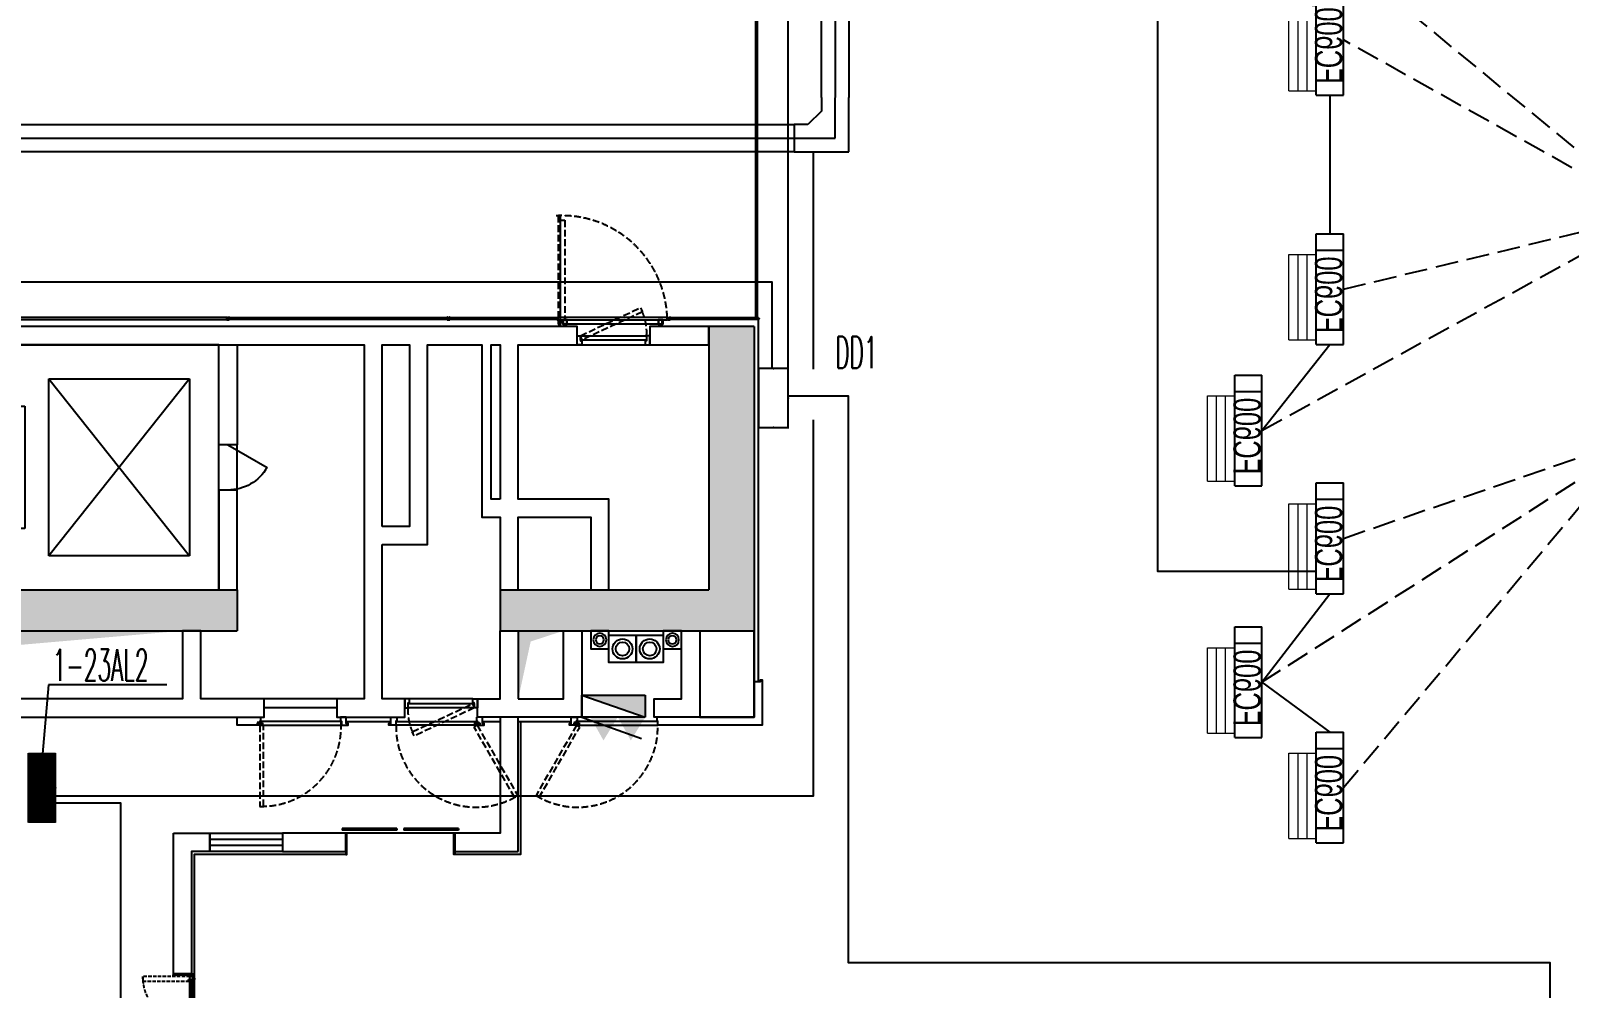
# Model space of a CAD drawing. Extents: x -284868 to 304789, y -137694 to 137894.
# Drawn here: x -60430 to -43472, y -22580 to -12034 of the extents above; entities that cross this region are included whole.
import ezdxf
from ezdxf.enums import TextEntityAlignment as Align

# ---------------------------------------------------------------- set-up
doc = ezdxf.new("R2010")
doc.units = 0
doc.set_wipeout_variables(frame=1)
for name, pattern in [('DASH', [0.35, 0.25, -0.1]), ('DASHED', [0.75, 0.5, -0.25]), ('DOTE', [2.42, 2, -0.2, 0.02, -0.2])]:
    doc.linetypes.add(name, pattern=pattern)
doc.layers.get('0').update_dxf_attribs({"linetype": 'CONTINUOUS'})
for name, color, linetype in [('0-墙', 4, 'CONTINUOUS'), ('0-建筑柱体', 251, 'CONTINUOUS'), ('0-消防栓(给排水)', 9, 'CONTINUOUS'), ('0-电梯', 3, 'CONTINUOUS'), ('0-窗', 11, 'CONTINUOUS'), ('CABLETRAY', 4, 'CONTINUOUS'), ('CABLETRAY_DOTE', 5, 'DASH'), ('E-FIRE-CIRC', 120, 'CONTINUOUS'), ('EM-强电', 220, 'CONTINUOUS'), ('EQUIP-消防', 3, 'CONTINUOUS'), ('EQUIP-箱柜', 3, 'CONTINUOUS'), ('M-EQ-AC', 1, 'CONTINUOUS'), ('P-完成面', 42, 'CONTINUOUS'), ('P-门扇', 6, 'CONTINUOUS'), ('TEXT_照明_回路标注', 41, 'CONTINUOUS'), ('WIRE-广播线', 220, 'DOTE'), ('WIRE-照明', 130, 'CONTINUOUS')]:
    doc.layers.add(name, color=color, linetype=linetype)
doc.layers.add('M-D-AC-DF', color=2, linetype='CONTINUOUS', lineweight=20)
doc.styles.add('_TEL_DIM', font='SIMPLEX', dxfattribs={"width": 0.8, "height": 3.5, "bigfont": 'HZTXT'})
doc.styles.add('HZ_e', font='simplex.shx', dxfattribs={"width": 0.8, "bigfont": 'hztxt.shx'})
doc.styles.add('L1', font='haiwenrs.shx', dxfattribs={"width": 0.7, "bigfont": 'haiwenhz.shx'})
doc.styles.get("Standard").update_dxf_attribs({"font": 'GBENOR', "bigfont": 'GBCBIG'})

# ---------------------------------------------------------------- blocks, each defined once
blk = doc.blocks.new('213r5467')
for p, q in [((-90909, -260063), (-90909, -260326)), ((-89559, -260063), (-90909, -260063)), ((-89559, -260326), (-89559, -260063)), ((-90909, -260326), (-89559, -260326)), ((-91209, -260588), (-91209, -262138)), ((-89259, -260588), (-91209, -260588)), ((-91209, -260588), (-89259, -262138)), ((-91209, -262138), (-89259, -260588)), ((-89259, -262138), (-89259, -260588)), ((-91209, -262138), (-89259, -262138))]:
    blk.add_line(p, q)
blk.add_lwpolyline([(-88884, -262463), (-91584, -262463), (-91584, -259863), (-88884, -259863), (-88884, -262463)])
blk = doc.blocks.new('sgASGHHHH')
for points in [[(-94646, -917724), (-94646, -920624), (-94146, -921074), (-94146, -917724)], [(-102879, -920774), (-102996, -921074), (-99846, -921074), (-99846, -920624), (-102646, -920624)], [(-96946, -921074), (-94146, -921074), (-94646, -920624), (-96946, -920624)]]:
    blk.add_hatch(color=256).paths.add_polyline_path(points)
at = {"color": 4}
for p, q in [((-94646, -917724), (-94646, -920624)), ((-94146, -917724), (-94646, -917724)), ((-94146, -917724), (-94146, -921074)), ((-102646, -920624), (-99846, -920624)), ((-99846, -920624), (-99846, -921074)), ((-96946, -920624), (-94646, -920624)), ((-96946, -920624), (-96946, -921074)), ((-102996, -921074), (-99846, -921074)), ((-96946, -921074), (-94146, -921074))]:
    blk.add_line(p, q, dxfattribs=at)
blk = doc.blocks.new('A$C5B4E3DF6')
for p, q in [((0, 240), (-659, 477)), ((-700, 0), (-700, 240)), ((0, 0), (-700, 240)), ((-700, 240), (0, 240)), ((0, 240), (0, 0)), ((0, 0), (-700, 0))]:
    blk.add_line(p, q)
for points in [[(-700, 240), (-541, 498), (-398, 240)], [(-398, 240), (-239, 498), (-96, 240)], [(-700, 0), (-700, 240), (0, 0)]]:
    blk.add_solid(points)
blk = doc.blocks.new('A$C2E9C7AB1')
blk.add_lwpolyline([(-200, 0), (0, 0), (0, -200), (-200, -200)], close=True)
for radius in [72.3, 45.5]:
    blk.add_circle((-100, -100), radius)
blk = doc.blocks.new('A$C1A2309B7')
blk.add_lwpolyline([(-300, 0), (0, 0), (0, -300), (-300, -300)], close=True)
for radius in [110, 75]:
    blk.add_circle((-150, -150), radius)
blk = doc.blocks.new('A$C3F6147FC')
at = {"xscale": -1, "rotation": 270}
for p in [(13299, -3250), (14099, -3250)]:
    blk.add_blockref('A$C2E9C7AB1', p, dxfattribs=at)
for p in [(13599, -3300), (13899, -3300)]:
    blk.add_blockref('A$C1A2309B7', p)
at = {"rotation": 180}
blk.add_blockref('A$C5B4E3DF6', (13000, -3960), dxfattribs=at)
blk = doc.blocks.new('$DorLib2D$00000228')
at = {"color": 0}
blk.add_line((0.5, 0), (0, 0.866), dxfattribs=at)
blk.add_arc((0.5, 0), 1, 120, 180, dxfattribs=at)
blk = doc.blocks.new('A$C6C5C068E')
h = blk.add_hatch()
h.set_pattern_fill('ANSI32', color=256, scale=0.2, style=0)
h.set_pattern_definition([(45, (506565838.6591, 131390591.2148), (-1.3470384181604, 1.3470384181604), []), (45, (506565839.5572, 131390591.2148), (-1.3470384181604, 1.3470384181604), [])])
h.paths.add_polyline_path([(11, 11), (-4, 11), (-4, 14), (0, 14), (0, 15), (-5, 15), (-5, 10), (10, 10), (10, -5), (15, -5), (15, 0), (14, 0), (14, -4), (11, -4)])
blk.add_lwpolyline([(11, 11), (-4, 11), (-4, 14), (0, 14), (0, 15), (-5, 15), (-5, 10), (10, 10), (10, -5), (15, -5), (15, 0), (14, 0), (14, -4), (11, -4)], close=True)
blk = doc.blocks.new('A$C4A657766')
h = blk.add_hatch()
h.set_pattern_fill('ANSI32', color=256, scale=0.2, style=0)
h.set_pattern_definition([(45, (-14.9999, -5), (-1.34704, 1.34704), []), (45, (-14.1019, -5), (-1.34704, 1.34704), [])])
h.paths.add_polyline_path([(-11, 26), (-11, -4), (-13, -4), (-13, 0), (-15, 0), (-15, -5), (-10, -5), (-10, 25), (10, 25), (10, -5), (15, -5), (15, 0), (13, 0), (13, -4), (11, -4), (11, 26)])
blk.add_lwpolyline([(-11, 26), (-11, -4), (-13, -4), (-13, 0), (-15, 0), (-15, -5), (-10, -5), (-10, 25), (10, 25), (10, -5), (15, -5), (15, 0), (13, 0), (13, -4), (11, -4), (11, 26), (-11, 26)])
blk = doc.blocks.new('A$C67A6433D')
at = {"linetype": 'DASH', "ltscale": 0.03}
blk.add_wipeout([(31, 0), (-28, 0), (-28, 26), (31, 26)], dxfattribs=at)
for p, q in [((-26, 20), (-23, 19)), ((-25, 13), (-19, 4)), ((-21, 19), (-9, 16)), ((-20, 2), (-20, 0)), ((-19, 13), (-12, 3)), ((-18, 11), (-7, 9)), ((-16, 8), (-6, 8)), ((-16, 3), (0, 3)), ((-13, 24), (-13, 26)), ((-12, 23), (-12, 25)), ((-12, 25), (0, 25)), ((-9, 16), (-9, 21)), ((-9, 12), (-9, 21)), ((-1, 4), (-8, 10)), ((-2, 19), (-4, 14)), ((0, 9), (-3, 12)), ((30, 26), (3, 26)), ((15, 25), (3, 25)), ((3, 9), (6, 12)), ((19, 3), (3, 3)), ((4, 4), (11, 10)), ((5, 19), (7, 14)), ((19, 8), (9, 8)), ((12, 12), (12, 21)), ((23, 19), (12, 16)), ((21, 11), (12, 10)), ((22, 13), (14, 3)), ((15, 23), (15, 25)), ((16, 24), (16, 26)), ((28, 13), (21, 4)), ((23, 2), (23, 0)), ((28, 20), (25, 19))]:
    blk.add_line(p, q, dxfattribs=at)
for points in [[(0, 10), (0, 26), (-28, 26), (-28, 0), (0, 0), (0, 3)], [(3, 10), (3, 26), (31, 26), (31, 0), (3, 0), (3, 3)]]:
    blk.add_lwpolyline(points, dxfattribs=at)
for points in [[(-13, 24), (-13, 24), (-26, 24, 0.414214), (-27, 23), (-27, 2, 0.414214), (-26, 2), (-20, 2)], [(-12, 23), (-25, 23, 0.414214), (-26, 23), (-26, 17)], [(-26, 14), (-26, 5, 0.414214), (-25, 4), (-19, 4)], [(15, 23), (28, 23, -0.414214), (28, 23), (28, 17)], [(16, 24), (16, 24), (28, 24, -0.414214), (29, 23), (29, 2, -0.414214), (28, 2), (23, 2)], [(28, 14), (28, 5, -0.414214), (28, 4), (21, 4)]]:
    blk.add_lwpolyline(points, format="xyb", dxfattribs=at)
for centre in [(-22, 15), (-5, 21), (2, 6), (8, 21), (25, 15)]:
    blk.add_circle(centre, 1.99, dxfattribs=at)
for centre, radius, start, end in [((-22, 15), 3.58, 338.8563, 221.961), ((-18, 14), 1.59, 158.8563, 216.0245), ((-16, 6), 3.58, 211.8213, 270), ((-5, 21), 3.58, 334.8452, 179.1262), ((-7, 12), 1.99, 178.2525, 238.2672), ((-2, 13), 1.99, 160.8929, 232.1139), ((2, 6), 3.58, 213.0316, 326.9684), ((2, 6), 3.58, 72.8656, 107.1344), ((8, 21), 3.58, 0.8738, 205.1548), ((5, 13), 1.99, 307.8861, 19.1071), ((10, 12), 1.99, 301.7328, 1.7475), ((12, 11), 1.59, 222.3386, 280.5758), ((19, 6), 3.58, 270, 328.1787), ((25, 15), 3.58, 318.039, 201.1437), ((20, 14), 1.59, 323.9755, 21.1437)]:
    blk.add_arc(centre, radius, start, end, dxfattribs=at)
blk = doc.blocks.new('A$C250F1CE2')
at = {"color": 251, "linetype": 'DASH', "ltscale": 300}
blk.add_lwpolyline([(35, 100), (697, 409), (718, 363), (56, 55)], close=True, dxfattribs=at)
for points in [[(0, 100), (35, 100), (35, 45), (50, 45), (50, 0), (0, 0), (0, 100)], [(800, 100), (765, 100), (765, 45), (750, 45), (750, 0), (800, 0), (800, 100)]]:
    blk.add_lwpolyline(points)
blk.add_lwpolyline([(35, 100), (765, 100), (765, 50), (35, 50)], close=True)
blk.add_arc((223, 139), 543, 355.8662, 27.0076, dxfattribs=at)
blk = doc.blocks.new('$DORLIB2D$00000127')
at = {"color": 0}
for points in [[(-0.533, 0.795), (-0.533, 0.69)], [(-0.033, 0.795), (-0.533, 0.795)], [(-0.033, 0.795), (-0.033, 0.69)], [(0.533, 0.795), (0.033, 0.795)], [(0.033, 0.795), (0.033, 0.69)], [(0.533, 0.795), (0.533, 0.69)], [(-0.033, 0.69), (-0.533, 0.69)], [(0.533, 0.69), (0.033, 0.69)], [(0.5, 0.5), (-0.5, 0.5)]]:
    blk.add_lwpolyline(points, dxfattribs=at)
blk = doc.blocks.new('FZ03')
at = {"color": 8}
for p, q in [((-4, 1), (-4, 3)), ((-4, 3), (0, 3)), ((0, 0), (-4, 1)), ((-3, 7), (3, 7)), ((0, 7), (-3, 5)), ((-3, 3), (-3, 7)), ((0, 5), (-3, 4)), ((0, 7), (3, 5)), ((0, 7), (0, 3)), ((0, 5), (3, 4)), ((0, 3), (4, 3)), ((4, 1), (0, 0)), ((3, 3), (3, 7)), ((4, 3), (4, 1))]:
    blk.add_line(p, q, dxfattribs=at)
blk = doc.blocks.new('A$C79893AB6')
at = {"color": 8, "linetype": 'DASHED', "ltscale": 5}
for points in [[(10, 20), (0, 20), (0, 5), (10, 5)], [(10, 0), (12, 0), (12, 25), (10, 25)], [(13, 0), (15, 0), (15, 25), (13, 25)], [(15, 20), (25, 20), (25, 5), (15, 5)]]:
    blk.add_lwpolyline(points, close=True, dxfattribs=at)
for points in [[(5, 20), (5, 5)], [(12, 18), (13, 18)], [(12, 16), (13, 16)], [(12, 14), (13, 14)], [(12, 10), (13, 10)], [(12, 8), (13, 8)], [(12, 6), (13, 6)], [(20, 20), (20, 5)]]:
    blk.add_lwpolyline(points, dxfattribs=at)
blk = doc.blocks.new('A$C274dfc7b')
at = {"color": 8, "linetype": 'DASHED', "ltscale": 30}
for points in [[(-48, 418), (-7, 418), (-7, 437), (-67, 437)], [(-48, 418), (-48, 314), (-67, 314), (-67, 437)], [(-5, 454), (0, 454), (0, 401), (-5, 401)], [(55, 454), (50, 454), (50, 401), (55, 401)], [(98, 418), (57, 418), (57, 437), (117, 437)], [(98, 418), (98, 314), (117, 314), (117, 437)]]:
    blk.add_lwpolyline(points, dxfattribs=at)
for points in [[(-5, 401, -0.414214), (-7, 403), (-7, 452, -0.414214), (-5, 454)], [(55, 401, 0.414214), (57, 403), (57, 452, 0.414214), (55, 454)]]:
    blk.add_lwpolyline(points, format="xyb", dxfattribs=at)
at = {"layer": 'P-门扇', "color": 251}
for p, q in [((3, 523), (3, 35)), ((47, 523), (47, 35)), ((15, 508), (15, 35)), ((35, 508), (35, 35))]:
    blk.add_line(p, q, dxfattribs=at)
at = {"layer": 'P-门扇'}
for p, q in [((0, 508), (0, 35)), ((50, 508), (50, 35))]:
    blk.add_line(p, q, dxfattribs=at)
at = {"layer": 'P-门扇', "color": 251, "linetype": 'DASH', "ltscale": 150}
blk.add_lwpolyline([(0, 523, 0.405757), (-518, 5, -3.831979)], format="xyb", dxfattribs=at)
at = {"layer": 'P-门扇'}
for points in [[(0, 508), (0, 508), (0, 523), (50, 523), (50, 508)], [(47, 508), (3, 508)]]:
    blk.add_lwpolyline(points, dxfattribs=at)
at = {"layer": 'P-门扇', "color": 251}
for points in [[(15, 508), (35, 508), (35, 453), (15, 453)], [(15, 75), (35, 75), (35, 35), (15, 35)]]:
    blk.add_lwpolyline(points, close=True, dxfattribs=at)
for points in [[(15, 508), (35, 453)], [(15, 453), (35, 508)], [(15, 75), (35, 35)], [(15, 35), (35, 75)]]:
    blk.add_lwpolyline(points, dxfattribs=at)
at = {"layer": 'P-门扇', "color": 251, "linetype": 'DASH', "ltscale": 150}
blk.add_lwpolyline([(-15, 55), (-15, 37), (0, 37), (0, 5), (-518, 5), (-518, 55), (-15, 55)], dxfattribs=at)
at = {"layer": 'P-门扇'}
blk.add_lwpolyline([(50, 20), (50, 35), (0, 35), (0, 5), (32, 5), (32, 20)], close=True, dxfattribs=at)
at = {"xscale": -1, "rotation": 270}
blk.add_blockref('A$C79893AB6', (0, -10), dxfattribs=at)
at = {"xscale": 0.7194583547756841, "yscale": 0.7194583547756841, "zscale": 0.7194583547756841, "rotation": 270}
blk.add_blockref('FZ03', (33, 10), dxfattribs=at)
blk = doc.blocks.new('*X428')
at = {"color": 0}
for p, q in [((-250, 33), (-83, 200)), ((-250, 68), (-118, 200)), ((-250, 104), (-154, 200)), ((-250, 139), (-189, 200)), ((-250, 174), (-224, 200)), ((-247, 0), (-47, 200)), ((-212, 0), (-12, 200)), ((-177, 0), (23, 200)), ((-141, 0), (59, 200)), ((-106, 0), (94, 200)), ((-71, 0), (129, 200)), ((-35, 0), (165, 200)), ((0, 0), (200, 200)), ((35, 0), (235, 200)), ((71, 0), (250, 179)), ((106, 0), (250, 144)), ((141, 0), (250, 109)), ((177, 0), (250, 73)), ((212, 0), (250, 38)), ((247, 0), (250, 3))]:
    blk.add_line(p, q, dxfattribs=at)
blk = doc.blocks.new('$equip$00002943')
for p, q in [((-0.75, 0.6), (-0.75, 0)), ((0.75, 0.6), (-0.75, 0.6)), ((0.75, 0), (0.75, 0.6)), ((-0.75, 0), (0.75, 0))]:
    blk.add_line(p, q)
for points, const_width in [([(-0.75, 0.3), (0.75, 0.3)], 0.6), ([(-0.75, 0.6), (-0.75, 0), (0.75, 0), (0.75, 0.6), (-0.75, 0.6), (-0.75, 0)], 0.04)]:
    blk.add_lwpolyline(points, dxfattribs=dict(const_width=const_width))
for p in [(0, 0.6), (-0.75, 0.3), (0, 0), (0.75, 0.3)]:
    blk.add_point(p)
at = {"xscale": 0.0030000000006112, "yscale": 0.0030000000006112, "zscale": 0.0030000000006112}
blk.add_blockref('*X428', (0, 0), dxfattribs=at)
at = {"color": 7, "style": '_TEL_DIM', "flags": 1}
for tag in ['A', 'REMARK']:
    blk.add_attdef(tag, text='', height=0.00002, dxfattribs=at).set_placement((0, 0), align=Align.MIDDLE_CENTER)
blk = doc.blocks.new('A$C4DBE3E00')
at = {"layer": 'CABLETRAY'}
for p, q in [((9243, -1375), (9243, 1850)), ((9543, 1850), (9543, -1375)), ((9243, -1525), (9093, -1675)), ((9243, -1375), (9243, -1525)), ((9543, -1975), (9543, -1375)), ((-7123, -1675), (8943, -1675)), ((8943, -1675), (8943, -1975)), ((9093, -1675), (8943, -1675)), ((8943, -1675), (8943, -1975)), ((8943, -1975), (-7123, -1975)), ((8943, -1975), (9543, -1975))]:
    blk.add_line(p, q, dxfattribs=at)
at = {"layer": 'CABLETRAY_DOTE'}
for p, q in [((9393, 1850), (9393, -1375)), ((9393, -1825), (9393, -1375)), ((-7123, -1825), (8943, -1825)), ((8943, -1825), (9393, -1825))]:
    blk.add_line(p, q, dxfattribs=at)
blk = doc.blocks.new('fc600')
at = {"layer": 'M-D-AC-DF'}
for p, q in [((136706, -1239516), (136706, -1239216)), ((137646, -1239516), (137646, -1239216)), ((136706, -1239516), (137646, -1239516))]:
    blk.add_line(p, q, dxfattribs=at)
at = {"layer": 'M-D-AC-DF', "linetype": 'DASH'}
for p, q in [((136706, -1239316), (137646, -1239316)), ((136706, -1239416), (137646, -1239416))]:
    blk.add_line(p, q, dxfattribs=at)
at = {"layer": 'M-EQ-AC'}
for p, q in [((136656, -1239216), (136656, -1238916)), ((136656, -1238916), (137876, -1238916)), ((137696, -1239216), (137696, -1238916)), ((137876, -1239216), (137876, -1238916)), ((136656, -1239216), (137876, -1239216))]:
    blk.add_line(p, q, dxfattribs=at)
at = {"layer": 'M-EQ-AC', "color": 3, "style": 'L1', "width": 0.7}
blk.add_text('FC600', height=300, dxfattribs=at).set_placement((136783, -1239229))
blk = doc.blocks.new('A$C24667FCE')
at = {"layer": 'M-EQ-AC', "extrusion": (0, 0, -1), "zscale": -1, "rotation": 90}
for p in [(-1245411, -137708, 0), (-1245411, -140453, 0), (-1244513, -142009), (-1245411, -143198, 0), (-1244513, -144783), (-1245411, -145943, 0)]:
    blk.add_blockref('fc600', p, dxfattribs=at)
blk = doc.blocks.new('A$C41675BF7')
at = {"layer": 'EM-强电', "color": 6, "const_width": 40}
blk.add_lwpolyline([(25, -200), (25, -3500)], dxfattribs=at)
blk = doc.blocks.new('$equip$00002809')
for p, q in [((-0.65, 0.65), (-0.65, 0)), ((0.65, 0.65), (-0.65, 0.65)), ((0.65, 0), (0.65, 0.65)), ((-0.65, 0), (0.65, 0))]:
    blk.add_line(p, q)
at = {"const_width": 0.04}
blk.add_lwpolyline([(-0.65, 0.65), (0.65, 0.65), (0.65, 0), (-0.65, 0), (-0.65, 0.65), (0.65, 0.65)], dxfattribs=at)
for p in [(0, 0.65), (-0.65, 0.325), (0, 0), (0.65, 0.325)]:
    blk.add_point(p)
at = {"color": 7, "flags": 1}
for tag, height, p in [('B', 0.4, (0.905, 0.246)), ('A', 0.00002, (0, 0))]:
    blk.add_attdef(tag, text='', height=height, dxfattribs=at).set_placement(p, align=Align.MIDDLE_CENTER)

msp = doc.modelspace()

# ---------------------------------------------------------------- linework, layer by layer
at = {"layer": '0-墙'}
for points in [[(-56557, -17693), (-56057, -17693), (-56057, -15493), (-55457, -15493), (-55457, -17393), (-55257, -17393), (-55257, -18193), (-55057, -18193), (-55057, -17393), (-54257, -17393), (-54257, -18193), (-54057, -18193), (-54057, -17193), (-55057, -17193), (-55057, -15493), (-54407, -15493), (-54407, -15293), (-60957, -15293)], [(-60957, -15493), (-56757, -15493), (-56757, -19393), (-57057, -19393), (-57057, -19593), (-56307, -19593), (-56307, -19393), (-56557, -19393), (-56557, -17693)], [(-56557, -17493), (-56557, -15493), (-56257, -15493), (-56257, -17493), (-56557, -17493)], [(-67357, -19593), (-57857, -19593), (-57857, -19393), (-58557, -19393), (-58557, -18643), (-58757, -18643), (-58757, -19393), (-60957, -19393)]]:
    msp.add_lwpolyline(points, dxfattribs=at)
for points in [[(-53607, -15493), (-52957, -15493), (-52957, -15293), (-53607, -15293)], [(-58357, -16593), (-58357, -15493), (-58157, -15493), (-58157, -16593)], [(-55257, -17193), (-55357, -17193), (-55357, -15493), (-55257, -15493)], [(-58357, -17093), (-58357, -18193), (-58157, -18193), (-58157, -17093)], [(-55057, -19393), (-54557, -19393), (-54557, -18643), (-54357, -18643), (-54357, -19593), (-55507, -19593), (-55507, -19393), (-55257, -19393), (-55257, -18643), (-55057, -18643)], [(-53057, -18643), (-53057, -19593), (-53557, -19593), (-53557, -19393), (-53257, -19393), (-53257, -18643)]]:
    msp.add_lwpolyline(points, close=True, dxfattribs=at)
at = {"layer": '0-墙', "ltscale": 3}
msp.add_lwpolyline([(-58857, -20873), (-58457, -20873), (-58457, -21073), (-58657, -21073), (-58657, -22423), (-58857, -22423), (-58857, -20873)], dxfattribs=at)
msp.add_lwpolyline([(-57657, -21073), (-56957, -21073), (-56957, -20873), (-57657, -20873)], close=True, dxfattribs=at)
at = {"layer": '0-墙', "color": 251}
for points in [[(-60957, -19393), (-60957, -18643), (-60727, -18814), (-58757, -18643)], [(-55057, -19393), (-55057, -18643), (-54920, -18761), (-54557, -18643)]]:
    msp.add_solid(points, dxfattribs=at)
at = {"layer": '0-窗'}
for points in [[(-57657, -21073), (-58457, -21073), (-58457, -20873), (-57657, -20873)], [(-57657, -21008), (-58457, -21008), (-58457, -20938), (-57657, -20938)]]:
    msp.add_lwpolyline(points, close=True, dxfattribs=at)
at = {"layer": 'P-完成面', "color": 251}
for p, q in [((-54598, -15233), (-54555, -15233)), ((-54577, -15212), (-54577, -15254))]:
    msp.add_line(p, q, dxfattribs=at)
at = {"layer": 'P-完成面'}
for points in [[(-58268, -15193), (-60675, -15193)], [(-60675, -15193), (-60675, -15213), (-58268, -15213), (-58268, -15193)], [(-58245, -15193), (-55838, -15193)], [(-55838, -15193), (-55838, -15213), (-58245, -15213), (-58245, -15193)], [(-55815, -15193), (-54612, -15193), (-54628, -15213)], [(-54628, -15213), (-55815, -15213), (-55815, -15193)], [(-54609, -15193), (-54628, -15217), (-53415, -15217), (-53415, -15193), (-54609, -15193)], [(-53385, -15193), (-52418, -15193)], [(-52418, -15193), (-52418, -15213), (-53385, -15213), (-53385, -15193)], [(-52407, -19203), (-52407, -15204)], [(-53057, -19593), (-52457, -19593), (-52457, -18643)], [(-52457, -18643), (-52457, -19593), (-53057, -19593)], [(-52457, -19203), (-52387, -19203), (-52387, -19183), (-52367, -19183), (-52367, -19683), (-53517, -19683), (-53517, -19640), (-53527, -19640), (-53527, -19593)], [(-57897, -19593), (-57897, -19640), (-57907, -19640), (-57907, -19683), (-58157, -19683), (-58157, -19593)], [(-57017, -19593), (-57017, -19640), (-57007, -19640), (-57007, -19683), (-56932, -19683), (-56932, -19663), (-56952, -19663), (-56952, -19593), (-57017, -19593)], [(-56952, -19643), (-56462, -19643)], [(-56397, -19593), (-56397, -19640), (-56407, -19640), (-56407, -19683), (-56482, -19683), (-56482, -19663), (-56462, -19663), (-56462, -19593), (-56397, -19593)], [(-58642, -22448), (-58642, -22463), (-58627, -22463), (-58627, -21103), (-56957, -21103)], [(-58677, -22438), (-58862, -22438), (-58862, -22433), (-58857, -22433), (-58857, -22423)]]:
    msp.add_lwpolyline(points, dxfattribs=at)
at = {"layer": 'P-完成面', "color": 251}
for points in [[(-54567, -15217), (-53465, -15217), (-53465, -15267), (-54567, -15267)], [(-54567, -15267), (-54517, -15267), (-54517, -15217), (-54567, -15217)], [(-54562, -15262), (-54522, -15262), (-54522, -15222), (-54562, -15222)], [(-53515, -15267), (-53465, -15267), (-53465, -15217), (-53515, -15217)], [(-53510, -15262), (-53470, -15262), (-53470, -15222), (-53510, -15222)]]:
    msp.add_lwpolyline(points, close=True, dxfattribs=at)
at = {"layer": 'P-完成面'}
for points in [[(-57904, -19643), (-57904, -19683), (-57010, -19683), (-57010, -19643)], [(-55510, -19643), (-55510, -19683), (-56404, -19683), (-56404, -19643)], [(-54414, -19643), (-54414, -19683), (-53520, -19683), (-53520, -19643)], [(-56947, -20873), (-56957, -20873), (-56957, -21108), (-56947, -21108)], [(-55767, -20873), (-55757, -20873), (-55757, -21108), (-55767, -21108)], [(-58677, -22448), (-58677, -22423), (-58639, -22423), (-58639, -22448)]]:
    msp.add_lwpolyline(points, close=True, dxfattribs=at)
at = {"layer": 'P-完成面', "color": 251}
msp.add_circle((-54577, -15233), 10, dxfattribs=at)
at = {"layer": 'P-门扇'}
for p, q in [((-54407, -15493), (-53607, -15493)), ((-58357, -17093), (-58357, -16593)), ((-58157, -17093), (-58157, -16593))]:
    msp.add_line(p, q, dxfattribs=at)
at = {"layer": 'P-门扇', "color": 251, "linetype": 'DASH', "ltscale": 300}
msp.add_lwpolyline([(-54617, -15265), (-54593, -15284), (-54593, -14071), (-54617, -14071), (-54617, -15265)], dxfattribs=at)
msp.add_lwpolyline([(-54593, -15223), (-54593, -14121), (-54543, -14121), (-54543, -15223)], close=True, dxfattribs=at)
at = {"layer": 'P-门扇'}
for points in [[(-57057, -19393), (-57857, -19393)], [(-57057, -19493), (-57857, -19493)], [(-55557, -19393), (-56257, -19393)]]:
    msp.add_lwpolyline(points, dxfattribs=at)
at = {"layer": 'P-门扇', "color": 251, "linetype": 'DASH', "ltscale": 300}
msp.add_arc((-54577, -15233), 1163, 1.9715, 93.1291, dxfattribs=at)
at = {"layer": 'TEXT_照明_回路标注'}
for p, q in [((-60234, -19239), (-60301, -19998)), ((-58930, -19239), (-60234, -19239))]:
    msp.add_line(p, q, dxfattribs=at)
at = {"layer": 'WIRE-照明'}
for points in [[(-67569, 3169), (-67569, -14800), (-52262, -14800), (-52262, -15755)], [(-48009, -1140), (-48009, -17988), (-46261, -17988)], [(-52082, -15755), (-52082, -9647), (-52974, -9647)], [(-51802, -15763), (-51802, -13368)], [(-46859, -16436), (-46111, -15490)], [(-43681, -26769), (-43681, -22300), (-51415, -22300), (-51415, -16059), (-52082, -16059)], [(-46859, -19210), (-46111, -18235)], [(-46859, -19210), (-46111, -19760)], [(-58562, -24085), (-58562, -23425), (-59439, -23425), (-59439, -20541), (-60157, -20541)]]:
    msp.add_lwpolyline(points, dxfattribs=at)
at = {"layer": 'WIRE-照明', "color": 6, "linetype": 'DASH', "ltscale": 1000}
for points in [[(-46859, -10495), (-42527, -14055)], [(-42527, -14055), (-45961, -12135)], [(-46859, -16436), (-42527, -14055)]]:
    msp.add_lwpolyline(points, dxfattribs=at)
at = {"layer": 'WIRE-照明', "elevation": 0}
msp.add_lwpolyline([(-46111, -12745), (-46111, -14270)], dxfattribs=at)
at = {"layer": 'WIRE-照明', "color": 6, "linetype": 'DASH', "ltscale": 1000, "elevation": 0}
for points in [[(-45961, -14880), (-42527, -14055)], [(-45961, -17625), (-42527, -16445), (-46859, -19210)], [(-45961, -20370), (-42598, -16374)]]:
    msp.add_lwpolyline(points, dxfattribs=at)

# ---------------------------------------------------------------- block references
at = {"layer": '0-建筑柱体'}
msp.add_blockref('sgASGHHHH', (41689, 902431), dxfattribs=at)
at = {"layer": '0-消防栓(给排水)', "color": 0}
msp.add_blockref('A$C3F6147FC', (-67357, -15393), dxfattribs=at)
at = {"layer": '0-电梯', "xscale": -1, "rotation": 90}
msp.add_blockref('213r5467', (-320820, -107077), dxfattribs=at)
at = {"layer": 'EQUIP-消防', "xscale": 500, "yscale": 500, "zscale": 500, "rotation": 269.9999999999576}
msp.add_blockref('$equip$00002809', (-52407, -16080), dxfattribs=at)
at = {"layer": 'EQUIP-箱柜', "xscale": 500, "yscale": 500, "zscale": 500, "rotation": 270}
msp.add_blockref('$equip$00002943', (-60457, -20373), dxfattribs=at)
at = {"layer": 'P-完成面', "xscale": -1, "rotation": 180}
for p in [(-58257, -15193), (-55827, -15193), (-53397, -15193)]:
    msp.add_blockref('A$C4A657766', p, dxfattribs=at)
at = {"layer": 'P-完成面', "rotation": 180}
msp.add_blockref('A$C6C5C068E', (-52407, -15193), dxfattribs=at)
at = {"layer": 'P-门扇'}
msp.add_blockref('A$C250F1CE2', (-54407, -15493), dxfattribs=at)
for name, p, xscale, yscale, zscale, rotation in [('$DorLib2D$00000228', (-58257, -16843), 500, -500, 200, 89.99999999993084), ('$DORLIB2D$00000127', (-56357, -20958), -1200, -171.4285714285714, 1200, 180)]:
    msp.add_blockref(name, p, dxfattribs=dict(at, xscale=xscale, yscale=yscale, zscale=zscale, rotation=rotation))
at = {"layer": 'P-门扇', "xscale": -1, "rotation": 180}
msp.add_blockref('A$C274dfc7b', (-58677, -22448), dxfattribs=at)
at = {"layer": 'WIRE-照明'}
msp.add_blockref('A$C4DBE3E00', (-60957, -11393), dxfattribs=at)

# ---------------------------------------------------------------- texts
at = {"layer": 'TEXT_照明_回路标注', "style": 'HZ_e', "width": 0.5}
for s, p in [('DD1', (-51562, -15752, 0)), ('1-23AL2', (-60190, -19196, 0))]:
    msp.add_text(s, height=350, dxfattribs=at).set_placement(p)

# ---------------------------------------------------------------- next in the draw order: block references
at = {"layer": 'P-完成面'}
for p in [(-57907, -19678), (-54417, -19678)]:
    msp.add_blockref('A$C67A6433D', p, dxfattribs=at)
at = {"layer": 'P-完成面', "extrusion": (0, 0, -1), "zscale": -1}
msp.add_blockref('A$C67A6433D', (55507, -19678), dxfattribs=at)

# ---------------------------------------------------------------- next in the draw order: linework, layer by layer
at = {"layer": '0-墙', "ltscale": 3}
msp.add_lwpolyline([(-55057, -21073), (-55057, -19593), (-55257, -19593), (-55257, -20873), (-55757, -20873), (-55757, -21073), (-55057, -21073)], dxfattribs=at)
at = {"layer": 'P-完成面'}
for points in [[(-55757, -21103), (-55027, -21103), (-55027, -19643)], [(-55517, -19593), (-55517, -19640), (-55507, -19640), (-55507, -19683), (-55432, -19683), (-55432, -19663), (-55452, -19663), (-55452, -19593), (-55517, -19593)], [(-55452, -19643), (-55257, -19643)], [(-55057, -19643), (-54472, -19643)], [(-54407, -19593), (-54407, -19640), (-54417, -19640), (-54417, -19683), (-54492, -19683), (-54492, -19663), (-54472, -19663), (-54472, -19593), (-54407, -19593)]]:
    msp.add_lwpolyline(points, dxfattribs=at)
at = {"layer": 'P-门扇', "color": 251, "linetype": 'DASH', "ltscale": 300}
for points in [[(-57864, -19683), (-57904, -19683), (-57904, -20577), (-57864, -20577)], [(-55544, -19703), (-55510, -19683), (-55063, -20457), (-55097, -20477)], [(-54379, -19703), (-54414, -19683), (-54861, -20457), (-54826, -20477)]]:
    msp.add_lwpolyline(points, close=True, dxfattribs=at)
for centre, radius, start, end in [((-57884, -19703), 874, 268.6891, 1.3109), ((-55521, -19703), 883, 178.7017, 301.2983), ((-54402, -19703), 883, 238.7017, 1.2983)]:
    msp.add_arc(centre, radius, start, end, dxfattribs=at)
at = {"layer": 'WIRE-照明'}
msp.add_lwpolyline([(-60157, -20461), (-51802, -20461), (-51802, -16320)], dxfattribs=at)

# ---------------------------------------------------------------- next in the draw order: block references
at = {"layer": 'E-FIRE-CIRC'}
msp.add_blockref('A$C41675BF7', (-52457, -11693), dxfattribs=at)
at = {"layer": 'P-门扇', "rotation": 180}
msp.add_blockref('A$C250F1CE2', (-55507, -19393), dxfattribs=at)
at = {"layer": 'WIRE-广播线'}
msp.add_blockref('A$C24667FCE', (-52457, -11693), dxfattribs=at)

doc.saveas('drawing.dxf')
